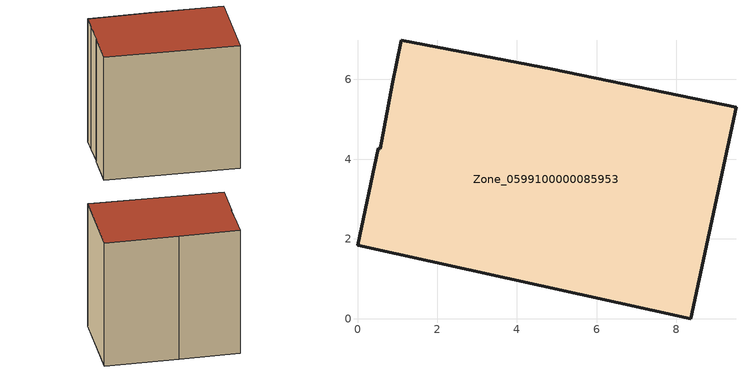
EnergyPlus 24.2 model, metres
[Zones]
Zone_0599100000085953
 floor ground (C_G): 1.1,6.98 4.89,6.25 9.49,5.3 8.35,0 0,1.84 0.52,4.27 0.57,4.26 0.87,5.88 z0
 wall outside (C_F): 0,1.84 8.35,0 9.49,5.3 4.89,6.25 1.1,6.98 0.87,5.88 0.57,4.26 0.52,4.27 0,1.84 z0:8.5
 roof outside (C_R): 0.52,4.27 0,1.84 8.35,0 9.49,5.3 4.89,6.25 1.1,6.98 0.87,5.88 0.57,4.26 z8.5
[BUILDING]
Pand.0599100000085953: North Axis=0; Terrain=City; Loads Convergence Tolerance Value=0.04; Temperature Convergence Tolerance Value=0.4; Solar Distribution=FullExterior; Maximum Number of Warmup Days=25; Minimum Number of Warmup Days=1
[Site:Location]
Rotterdam.The.Hague.AP_ZH_NLD Design_Conditions: Latitude=51.96; Longitude=4.45; Time Zone=1; Elevation=-4.5
[SITE:GROUNDTEMPERATURE:BUILDINGSURFACE]
18, 18, 18, 18, 18, 18, 18, 18, 18, 18, 18, 18
[MATERIAL] Thermal Absorptance=0.9; Solar Absorptance=0.7; Visible Absorptance=0.7
Name | Roughness | Thickness | Conductivity | Density | Specific Heat
G.TC.1975-1991 | MediumSmooth | 0.15 | 0.288461 | 540 | 1210
F.TC.1975-1991 | Rough | 0.3 | 0.230769 | 1920 | 840
R.TC.1975-1991 | MediumRough | 0.2 | 0.153846 | 1500 | 1000
[CONSTRUCTION]
C_G: G.TC.1975-1991
C_F: F.TC.1975-1991
C_R: R.TC.1975-1991
[ZONE]
Zone_0599100000085953: Type=1; Multiplier=1; Ceiling Height=Autocalculate; Volume=Autocalculate; Floor Area=autocalculate; Part of Total Floor Area=Yes
[ZONEINFILTRATION:DESIGNFLOWRATE]
Infil_Zone_0599100000085953: Zone or ZoneList or Space or SpaceList=Zone_0599100000085953; Schedule=AlwaysOn; Design Flow Rate Calculation Method=Flow/Area; Flow Rate per Floor Area=0.003; Constant Term Coefficient=1; Temperature Term Coefficient=0; Velocity Term Coefficient=0; Velocity Squared Term Coefficient=0
[HVACTEMPLATE:ZONE:IDEALLOADSAIRSYSTEM]
Zone_0599100000085953: Maximum Heating Supply Air Temperature=50; Minimum Cooling Supply Air Temperature=13; Maximum Heating Supply Air Humidity Ratio=0.0156; Minimum Cooling Supply Air Humidity Ratio=0.0077; Heating Limit=NoLimit; Cooling Limit=NoLimit; Dehumidification Control Type=ConstantSensibleHeatRatio; Cooling Sensible Heat Ratio=0.7; Dehumidification Setpoint=60; Humidification Control Type=None; Humidification Setpoint=30; Outdoor Air Method=None; Outdoor Air Flow Rate per Person=0.00944; Outdoor Air Flow Rate per Zone Floor Area=0; Outdoor Air Flow Rate per Zone=0; Demand Controlled Ventilation Type=None; Outdoor Air Economizer Type=NoEconomizer; Heat Recovery Type=None; Sensible Heat Recovery Effectiveness=0.7; Latent Heat Recovery Effectiveness=0.65
[ZONECONTROL:THERMOSTAT]
ThermostatControl_Zone_0599100000085953: Zone or ZoneList=Zone_0599100000085953; Control Type Schedule=DualSetpointControlType; Control 1=Thermostat_Zone_0599100000085953; Temperature Difference Between Cutout And Setpoint=0
[THERMOSTATSETPOINT:DUALSETPOINT]
Thermostat_Zone_0599100000085953: Heating Setpoint Temperature Schedule=HeatingSetpoint_Zone_0599100000085953; Cooling Setpoint Temperature Schedule=CoolingSetpoint_Zone_0599100000085953
[SCHEDULE:COMPACT]
HeatingSetpoint_Zone_0599100000085953: Through: 12/31, For: AllDays, Until: 24:00, 21
CoolingSetpoint_Zone_0599100000085953: Through: 12/31, For: AllDays, Until: 24:00, 24
DualSetpointControlType: Through: 12/31, For: AllDays, Until: 24:00, 4
AlwaysOn: Through: 12/31, For: AllDays, Until: 24:00, 1
